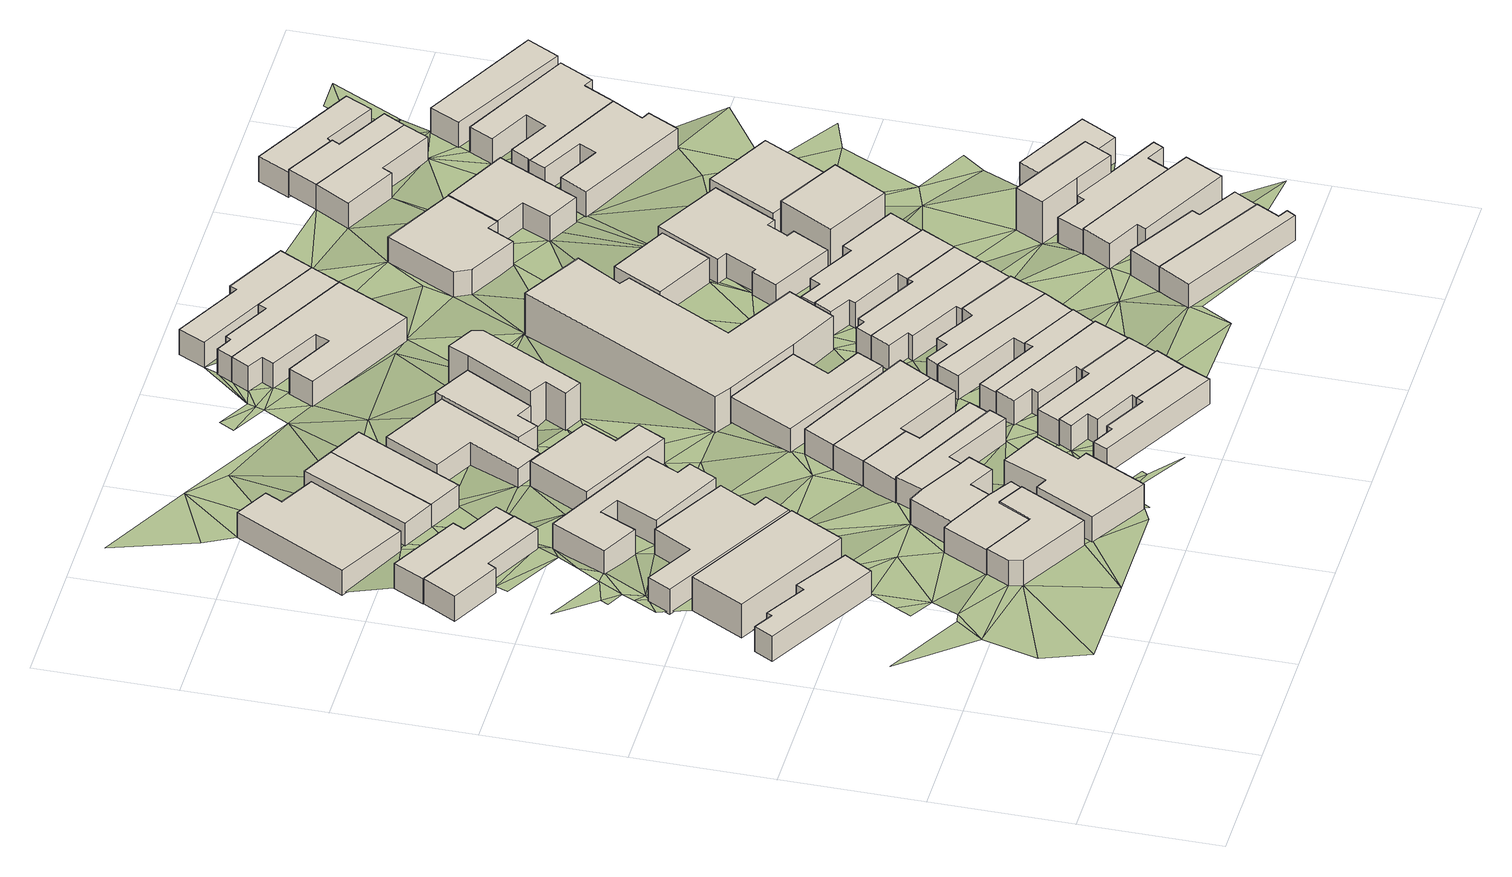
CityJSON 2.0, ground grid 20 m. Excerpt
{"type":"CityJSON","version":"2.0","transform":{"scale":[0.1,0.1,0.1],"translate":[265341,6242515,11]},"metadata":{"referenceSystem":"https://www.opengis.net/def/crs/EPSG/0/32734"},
"CityObjects":{
"building1":{"type":"Building","attributes":{"address":"Coleridge Road Salt River Cape Town","building":"house","building:levels":1,"building_height":4.1,"plus_code":"4FRW3F96+FHG","ground_height":15.54,"roof_height":19.64},"geometry":[{"type":"Solid","lod":"1","boundaries":[[[[0,1,2,3]],[[1,4,5,2]],[[4,6,7,5]],[[6,8,9,7]],[[8,10,11,9]],[[10,12,13,11]],[[12,14,15,13]],[[14,0,3,15]],[[3,2,5,7,9,11,13,15]],[[14,12,10,8,6,4,1,0]]]]}]},
"building2":{"type":"Building","attributes":{"address":"44 Coleridge Road Salt River Cape Town","building":"church","building:levels":1.5,"amenity":"place_of_worship","building_height":5.5,"plus_code":"4FRW3F96+GH5","ground_height":15.16,"roof_height":20.66},"geometry":[{"type":"Solid","lod":"1","boundaries":[[[[16,17,18,19]],[[17,20,21,18]],[[20,22,23,21]],[[22,16,19,23]],[[19,18,21,23]],[[22,20,17,16]]]]}]},
"building3":{"type":"Building","attributes":{"address":"39 Burns Road Salt River Cape Town","building":"house","building:levels":1,"building_height":4.1,"plus_code":"4FRW3F96+JHM","ground_height":14.1,"roof_height":18.2},"geometry":[{"type":"Solid","lod":"1","boundaries":[[[[24,25,26,27]],[[25,28,29,26]],[[28,30,31,29]],[[30,32,33,31]],[[32,34,35,33]],[[34,24,27,35]],[[27,26,29,31,33,35]],[[34,32,30,28,25,24]]]]}]},
"building4":{"type":"Building","attributes":{"address":"13 Dryden Street Salt River Cape Town","building":"house","building:levels":1,"building_height":4.1,"plus_code":"4FRW3F96+9MJ","ground_height":16.05,"roof_height":20.15},"geometry":[{"type":"Solid","lod":"1","boundaries":[[[[36,37,38,39]],[[37,40,41,38]],[[40,42,43,41]],[[42,44,45,43]],[[44,46,47,45]],[[46,48,49,47]],[[48,36,39,49]],[[39,38,41,43,45,47,49]],[[48,46,44,42,40,37,36]]]]}]},
"building5":{"type":"Building","attributes":{"address":"42 Coleridge Road Salt River Cape Town","building":"house","building:levels":1,"building_height":4.1,"plus_code":"4FRW3F96+GJG","ground_height":14.65,"roof_height":18.75},"geometry":[{"type":"Solid","lod":"1","boundaries":[[[[50,51,52,53]],[[51,54,55,52]],[[54,56,57,55]],[[56,58,59,57]],[[58,60,61,59]],[[60,62,63,61]],[[62,64,65,63]],[[64,50,53,65]],[[53,52,55,57,59,61,63,65]],[[64,62,60,58,56,54,51,50]]]]}]},
"building6":{"type":"Building","attributes":{"address":"55 Coleridge Road Salt River Cape Town","building":"house","building:levels":1,"building_height":4.1,"plus_code":"4FRW3F96+CM2","ground_height":15.79,"roof_height":19.89},"geometry":[{"type":"Solid","lod":"1","boundaries":[[[[66,67,68,69]],[[67,70,71,68]],[[70,72,73,71]],[[72,74,75,73]],[[74,76,77,75]],[[76,78,79,77]],[[78,80,81,79]],[[80,66,69,81]],[[69,68,71,73,75,77,79,81]],[[80,78,76,74,72,70,67,66]]]]}]},
"building7":{"type":"Building","attributes":{"address":"37 Burns Road Salt River Cape Town","building":"house","building:levels":1,"building_height":4.1,"plus_code":"4FRW3F96+MH4","ground_height":14,"roof_height":18.1},"geometry":[{"type":"Solid","lod":"1","boundaries":[[[[82,83,84,85]],[[83,86,87,84]],[[86,88,89,87]],[[88,90,91,89]],[[90,92,93,91]],[[92,82,85,93]],[[85,84,87,89,91,93]],[[92,90,88,86,83,82]]]]}]},
"building8":{"type":"Building","attributes":{"address":"53 Coleridge Road Salt River Cape Town","building":"house","building:levels":1,"building_height":4.1,"plus_code":"4FRW3F96+CMG","ground_height":15.79,"roof_height":19.89},"geometry":[{"type":"Solid","lod":"1","boundaries":[[[[78,76,77,79]],[[76,94,95,77]],[[94,96,97,95]],[[96,98,99,97]],[[98,100,101,99]],[[100,102,103,101]],[[102,104,105,103]],[[104,78,79,105]],[[79,77,95,97,99,101,103,105]],[[104,102,100,98,96,94,76,78]]]]}]},
"building9":{"type":"Building","attributes":{"address":"12 Pope Street Salt River Cape Town","building":"house","building:levels":1,"building_height":4.1,"plus_code":"4FRW3F96+PH9","ground_height":12.96,"roof_height":17.06},"geometry":[{"type":"Solid","lod":"1","boundaries":[[[[106,107,108,109]],[[107,110,111,108]],[[110,112,113,111]],[[112,114,115,113]],[[114,116,117,115]],[[116,106,109,117]],[[109,108,111,113,115,117]],[[116,114,112,110,107,106]]]]}]},
"building10":{"type":"Building","attributes":{"address":"40 Coleridge Road Salt River Cape Town","building":"house","building:levels":1,"building_height":4.1,"plus_code":"4FRW3F96+HMC","ground_height":14.65,"roof_height":18.75},"geometry":[{"type":"Solid","lod":"1","boundaries":[[[[118,119,120,121]],[[119,122,123,120]],[[122,124,125,123]],[[124,126,127,125]],[[126,128,129,127]],[[128,130,131,129]],[[130,132,133,131]],[[132,134,135,133]],[[134,136,137,135]],[[136,118,121,137]],[[121,120,123,125,127,129,131,133,135,137]],[[136,134,132,130,128,126,124,122,119,118]]]]}]},
"building11":{"type":"Building","attributes":{"address":"15 Dryden Street Salt River Cape Town","building":"house","building:levels":1,"building_height":4.1,"plus_code":"4FRW3F96+9PC","ground_height":16.05,"roof_height":20.15},"geometry":[{"type":"Solid","lod":"1","boundaries":[[[[138,139,140,141]],[[139,142,143,140]],[[142,144,145,143]],[[144,146,147,145]],[[146,148,149,147]],[[148,150,151,149]],[[150,152,153,151]],[[152,138,141,153]],[[141,140,143,145,147,149,151,153]],[[152,150,148,146,144,142,139,138]]]]}]},
"building12":{"type":"Building","attributes":{"address":"14 Pope Street Salt River Cape Town","building":"house","building:levels":1,"building_height":4.1,"plus_code":"4FRW3F96+MJW","ground_height":13.38,"roof_height":17.48},"geometry":[{"type":"Solid","lod":"1","boundaries":[[[[154,155,156,157]],[[155,158,159,156]],[[158,160,161,159]],[[160,154,157,161]],[[157,156,159,161]],[[160,158,155,154]]]]}]},
"building13":{"type":"Building","attributes":{"address":"51 Coleridge Road Salt River Cape Town","building":"house","building:levels":1,"building_height":4.1,"plus_code":"4FRW3F96+CPJ","ground_height":15.72,"roof_height":19.82},"geometry":[{"type":"Solid","lod":"1","boundaries":[[[[162,163,164,165]],[[163,166,167,164]],[[166,168,169,167]],[[168,170,171,169]],[[170,172,173,171]],[[172,162,165,173]],[[165,164,167,169,171,173]],[[172,170,168,166,163,162]]]]}]},
"building14":{"type":"Building","attributes":{"address":"38 Coleridge Road Salt River Cape Town","building":"house","building:levels":1,"building_height":4.1,"plus_code":"4FRW3F96+JM3","ground_height":14.65,"roof_height":18.75},"geometry":[{"type":"Solid","lod":"1","boundaries":[[[[174,175,176,177]],[[175,178,179,176]],[[178,180,181,179]],[[180,182,183,181]],[[182,184,185,183]],[[184,174,177,185]],[[177,176,179,181,183,185]],[[184,182,180,178,175,174]]]]}]},
"building15":{"type":"Building","attributes":{"address":"16 Pope Street Salt River Cape Town","building":"house","building:levels":1,"building_height":4.1,"plus_code":"4FRW3F96+MJX","ground_height":13.38,"roof_height":17.48},"geometry":[{"type":"Solid","lod":"1","boundaries":[[[[154,160,161,157]],[[160,186,187,161]],[[186,188,189,187]],[[188,154,157,189]],[[157,161,187,189]],[[188,186,160,154]]]]}]},
"building16":{"type":"Building","attributes":{"address":"49 Coleridge Road Salt River Cape Town","building":"house","building:levels":1,"building_height":4.1,"plus_code":"4FRW3F96+CPW","ground_height":15.22,"roof_height":19.32},"geometry":[{"type":"Solid","lod":"1","boundaries":[[[[190,191,192,193]],[[191,194,195,192]],[[194,196,197,195]],[[196,198,199,197]],[[198,200,201,199]],[[200,190,193,201]],[[193,192,195,197,199,201]],[[200,198,196,194,191,190]]]]}]},
"building17":{"type":"Building","attributes":{"address":"Cecil Road Salt River Cape Town","building":"house","building:levels":1,"building_height":4.1,"plus_code":"4FRW3F96+9Q4","ground_height":16.06,"roof_height":20.16},"geometry":[{"type":"Solid","lod":"1","boundaries":[[[[202,203,204,205]],[[203,206,207,204]],[[206,208,209,207]],[[208,210,211,209]],[[210,212,213,211]],[[212,214,215,213]],[[214,216,217,215]],[[216,202,205,217]],[[205,204,207,209,211,213,215,217]],[[216,214,212,210,208,206,203,202]]]]}]},
"building18":{"type":"Building","attributes":{"address":"47 Coleridge Road Salt River Cape Town","building":"house","building:levels":1,"building_height":4.1,"plus_code":"4FRW3F96+FP8","ground_height":15.22,"roof_height":19.32},"geometry":[{"type":"Solid","lod":"1","boundaries":[[[[198,196,197,199]],[[196,218,219,197]],[[218,220,221,219]],[[220,222,223,221]],[[222,224,225,223]],[[224,198,199,225]],[[199,197,219,221,223,225]],[[224,222,220,218,196,198]]]]}]},
"building19":{"type":"Building","attributes":{"address":"18 Pope Street Salt River Cape Town","building":"house","building:levels":1,"building_height":4.1,"plus_code":"4FRW3F96+MM8","ground_height":13.38,"roof_height":17.48},"geometry":[{"type":"Solid","lod":"1","boundaries":[[[[226,227,228,229]],[[227,230,231,228]],[[230,232,233,231]],[[232,234,235,233]],[[234,236,237,235]],[[236,238,239,237]],[[238,226,229,239]],[[229,228,231,233,235,237,239]],[[238,236,234,232,230,227,226]]]]}]},
"building20":{"type":"Building","attributes":{"address":"Cecil Road Salt River Cape Town","building":"house","building:levels":1,"building_height":4.1,"plus_code":"4FRW3F96+9Q9","ground_height":16.06,"roof_height":20.16},"geometry":[{"type":"Solid","lod":"1","boundaries":[[[[240,241,242,243]],[[241,244,245,242]],[[244,246,247,245]],[[246,248,249,247]],[[248,250,251,249]],[[250,203,204,251]],[[203,202,205,204]],[[202,240,243,205]],[[243,242,245,247,249,251,204,205]],[[202,203,250,248,246,244,241,240]]]]}]},
"building21":{"type":"Building","attributes":{"address":"45 Coleridge Road Salt River Cape Town","building":"house","building:levels":1,"building_height":4.1,"plus_code":"4FRW3F96+FQJ","ground_height":15.21,"roof_height":19.31},"geometry":[{"type":"Solid","lod":"1","boundaries":[[[[224,222,223,225]],[[222,252,253,223]],[[252,254,255,253]],[[254,224,225,255]],[[225,223,253,255]],[[254,252,222,224]]]]}]},
"building22":{"type":"Building","attributes":{"address":"Cecil Road Salt River Cape Town","building":"house","building:levels":1,"building_height":4.1,"plus_code":"4FRW3F96+9RJ","ground_height":15.8,"roof_height":19.9},"geometry":[{"type":"Solid","lod":"1","boundaries":[[[[256,257,258,259]],[[257,260,261,258]],[[260,262,263,261]],[[262,264,265,263]],[[264,266,267,265]],[[266,256,259,267]],[[259,258,261,263,265,267]],[[266,264,262,260,257,256]]]]}]},
"building23":{"type":"Building","attributes":{"address":"20 Pope Street Salt River Cape Town","building":"house","building:levels":1,"building_height":4.1,"plus_code":"4FRW3F96+MP3","ground_height":14,"roof_height":18.1},"geometry":[{"type":"Solid","lod":"1","boundaries":[[[[268,269,270,271]],[[269,272,273,270]],[[272,274,275,273]],[[274,276,277,275]],[[276,278,279,277]],[[278,280,281,279]],[[280,268,271,281]],[[271,270,273,275,277,279,281]],[[280,278,276,274,272,269,268]]]]}]},
"building24":{"type":"Building","attributes":{"address":"43 Coleridge Road Salt River Cape Town","building":"house","building:levels":1,"building_height":4.1,"plus_code":"4FRW3F96+GQC","ground_height":14.68,"roof_height":18.78},"geometry":[{"type":"Solid","lod":"1","boundaries":[[[[282,283,284,285]],[[283,286,287,284]],[[286,288,289,287]],[[288,290,291,289]],[[290,292,293,291]],[[292,282,285,293]],[[285,284,287,289,291,293]],[[292,290,288,286,283,282]]]]}]},
"building25":{"type":"Building","attributes":{"address":"Cecil Road Salt River Cape Town","building":"house","building:levels":1,"building_height":4.1,"plus_code":"4FRW3F96+9RV","ground_height":15.72,"roof_height":19.82},"geometry":[{"type":"Solid","lod":"1","boundaries":[[[[294,295,296,297]],[[295,298,299,296]],[[298,300,301,299]],[[300,302,303,301]],[[302,304,305,303]],[[304,306,307,305]],[[306,308,309,307]],[[308,294,297,309]],[[297,296,299,301,303,305,307,309]],[[308,306,304,302,300,298,295,294]]]]}]},
"building26":{"type":"Building","attributes":{"address":"36 Coleridge Road Salt River Cape Town","building":"house","building:levels":2,"building_height":6.9,"plus_code":"4FRW3F96+MP5","ground_height":13.65,"roof_height":20.55},"geometry":[{"type":"Solid","lod":"1","boundaries":[[[[310,311,312,313]],[[311,314,315,312]],[[314,316,317,315]],[[316,318,319,317]],[[318,320,321,319]],[[320,322,323,321]],[[322,324,325,323]],[[324,310,313,325]],[[313,312,315,317,319,321,323,325]],[[324,322,320,318,316,314,311,310]]]]}]},
"building27":{"type":"Building","attributes":{"address":"Cecil Road Salt River Cape Town","building":"house","building:levels":1,"building_height":4.1,"plus_code":"4FRW3F96+CR8","ground_height":15.4,"roof_height":19.5},"geometry":[{"type":"Solid","lod":"1","boundaries":[[[[326,327,328,329]],[[327,330,331,328]],[[330,332,333,331]],[[332,334,335,333]],[[334,336,337,335]],[[336,326,329,337]],[[329,328,331,333,335,337]],[[336,334,332,330,327,326]]]]}]},
"building28":{"type":"Building","attributes":{"address":"56 Cecil Road Salt River Cape Town","building":"house","building:levels":1,"building_height":4.1,"plus_code":"4FRW3F96+CRM","ground_height":15.17,"roof_height":19.27},"geometry":[{"type":"Solid","lod":"1","boundaries":[[[[338,339,340,341]],[[339,342,343,340]],[[342,344,345,343]],[[344,346,347,345]],[[346,348,349,347]],[[348,338,341,349]],[[341,340,343,345,347,349]],[[348,346,344,342,339,338]]]]}]},
"building29":{"type":"Building","attributes":{"address":"41 Coleridge Road Salt River Cape Town","building":"commercial","building:levels":2,"building_height":6.9,"plus_code":"4FRW3F96+HQP","ground_height":13.44,"roof_height":20.34},"geometry":[{"type":"Solid","lod":"1","boundaries":[[[[350,351,352,353]],[[351,354,355,352]],[[354,356,357,355]],[[356,358,359,357]],[[358,360,361,359]],[[360,362,363,361]],[[362,364,365,363]],[[364,366,367,365]],[[366,368,369,367]],[[368,350,353,369]],[[353,352,355,357,359,361,363,365,367,369]],[[368,366,364,362,360,358,356,354,351,350]]]]}]},
"building30":{"type":"Building","attributes":{"address":"54 Cecil Road Salt River Cape Town","building":"house","building:levels":1,"building_height":4.1,"plus_code":"4FRW3F96+CRX","ground_height":15.17,"roof_height":19.27},"geometry":[{"type":"Solid","lod":"1","boundaries":[[[[339,370,371,340]],[[370,372,373,371]],[[372,374,375,373]],[[374,376,377,375]],[[376,378,379,377]],[[378,380,381,379]],[[380,342,343,381]],[[342,339,340,343]],[[340,371,373,375,377,379,381,343]],[[342,380,378,376,374,372,370,339]]]]}]},
"building31":{"type":"Building","attributes":{"address":"Cecil Road Salt River Cape Town","building":"house","building:levels":1,"building_height":4.1,"plus_code":"4FRW3F96+FV6","ground_height":15.05,"roof_height":19.15},"geometry":[{"type":"Solid","lod":"1","boundaries":[[[[382,383,384,385]],[[383,386,387,384]],[[386,388,389,387]],[[388,390,391,389]],[[390,392,393,391]],[[392,394,395,393]],[[394,396,397,395]],[[396,382,385,397]],[[385,384,387,389,391,393,395,397]],[[396,394,392,390,388,386,383,382]]]]}]},
"building32":{"type":"Building","attributes":{"address":"30 Coleridge Road Salt River Cape Town","building":"house","building:levels":1,"building_height":4.1,"plus_code":"4FRW3F96+PQW","ground_height":12.61,"roof_height":16.71},"geometry":[{"type":"Solid","lod":"1","boundaries":[[[[398,399,400,401]],[[399,402,403,400]],[[402,404,405,403]],[[404,406,407,405]],[[406,408,409,407]],[[408,410,411,409]],[[410,412,413,411]],[[412,414,415,413]],[[414,416,417,415]],[[416,398,401,417]],[[401,400,403,405,407,409,411,413,415,417]],[[416,414,412,410,408,406,404,402,399,398]]]]}]},
"building33":{"type":"Building","attributes":{"address":"Cecil Road Salt River Cape Town","building":"house","building:levels":1,"building_height":4.1,"plus_code":"4FRW3F96+FVF","ground_height":14.88,"roof_height":18.98},"geometry":[{"type":"Solid","lod":"1","boundaries":[[[[418,419,420,421]],[[419,422,423,420]],[[422,424,425,423]],[[424,426,427,425]],[[426,428,429,427]],[[428,430,431,429]],[[430,432,433,431]],[[432,418,421,433]],[[421,420,423,425,427,429,431,433]],[[432,430,428,426,424,422,419,418]]]]}]},
"building34":{"type":"Building","attributes":{"address":"28 Salt River Cape Town","building":"house","building:levels":1,"building_height":4.1,"plus_code":"4FRW3F96+QQ8","ground_height":12.61,"roof_height":16.71},"geometry":[{"type":"Solid","lod":"1","boundaries":[[[[434,435,436,437]],[[435,438,439,436]],[[438,440,441,439]],[[440,442,443,441]],[[442,444,445,443]],[[444,399,400,445]],[[399,398,401,400]],[[398,434,437,401]],[[437,436,439,441,443,445,400,401]],[[398,399,444,442,440,438,435,434]]]]}]},
"building35":{"type":"Building","attributes":{"address":"48 Cecil Road Salt River Cape Town","building":"house","building:levels":1,"building_height":4.1,"plus_code":"4FRW3F96+FVW","ground_height":14.88,"roof_height":18.98},"geometry":[{"type":"Solid","lod":"1","boundaries":[[[[419,446,447,420]],[[446,448,449,447]],[[448,450,451,449]],[[450,452,453,451]],[[452,454,455,453]],[[454,456,457,455]],[[456,422,423,457]],[[422,419,420,423]],[[420,447,449,451,453,455,457,423]],[[422,456,454,452,450,448,446,419]]]]}]},
"building36":{"type":"Building","attributes":{"address":"26 Coleridge Road Salt River Cape Town","building":"house","building:levels":1,"building_height":4.1,"plus_code":"4FRW3F96+QQQ","ground_height":12.56,"roof_height":16.66},"geometry":[{"type":"Solid","lod":"1","boundaries":[[[[434,458,459,437]],[[458,460,461,459]],[[460,462,463,461]],[[462,464,465,463]],[[464,466,467,465]],[[466,435,436,467]],[[435,434,437,436]],[[437,459,461,463,465,467,436]],[[435,466,464,462,460,458,434]]]]}]},
"building37":{"type":"Building","attributes":{"address":"67 Cecil Road Salt River Cape Town","building":"house","building:levels":1,"building_height":4.1,"plus_code":"4FRW3F96+8WW","ground_height":15.56,"roof_height":19.66},"geometry":[{"type":"Solid","lod":"1","boundaries":[[[[468,469,470,471]],[[469,472,473,470]],[[472,474,475,473]],[[474,476,477,475]],[[476,478,479,477]],[[478,468,471,479]],[[471,470,473,475,477,479]],[[478,476,474,472,469,468]]]]}]},
"building38":{"type":"Building","attributes":{"address":"46 Cecil Road Salt River Cape Town","building":"house","building:levels":1,"building_height":4.1,"plus_code":"4FRW3F96+GV9","ground_height":14.73,"roof_height":18.83},"geometry":[{"type":"Solid","lod":"1","boundaries":[[[[480,481,482,483]],[[481,484,485,482]],[[484,486,487,485]],[[486,488,489,487]],[[488,490,491,489]],[[490,492,493,491]],[[492,494,495,493]],[[494,480,483,495]],[[483,482,485,487,489,491,493,495]],[[494,492,490,488,486,484,481,480]]]]}]},
"building39":{"type":"Building","attributes":{"address":"Pope Street Salt River Cape Town","building":"house","building:levels":1,"building_height":4.1,"plus_code":"4FRW3F96+JV2","ground_height":14.48,"roof_height":18.58},"geometry":[{"type":"Solid","lod":"1","boundaries":[[[[496,497,498,499]],[[497,500,501,498]],[[500,502,503,501]],[[502,496,499,503]],[[499,498,501,503]],[[502,500,497,496]]]]}]},
"building40":{"type":"Building","attributes":{"address":"65 Cecil Road Salt River Cape Town","building":"house","building:levels":1,"building_height":4.1,"plus_code":"4FRW3F96+9W9","ground_height":15.5,"roof_height":19.6},"geometry":[{"type":"Solid","lod":"1","boundaries":[[[[504,505,506,507]],[[505,508,509,506]],[[508,510,511,509]],[[510,512,513,511]],[[512,514,515,513]],[[514,504,507,515]],[[507,506,509,511,513,515]],[[514,512,510,508,505,504]]]]}]},
"building41":{"type":"Building","attributes":{"address":"28 Pope Street Salt River Cape Town","building":"house","building:levels":1,"building_height":4.1,"plus_code":"4FRW3F96+HV9","ground_height":14.12,"roof_height":18.22},"geometry":[{"type":"Solid","lod":"1","boundaries":[[[[516,517,518,519]],[[517,520,521,518]],[[520,522,523,521]],[[522,524,525,523]],[[524,526,527,525]],[[526,528,529,527]],[[528,530,531,529]],[[530,532,533,531]],[[532,534,535,533]],[[534,536,537,535]],[[536,538,539,537]],[[538,516,519,539]],[[519,518,521,523,525,527,529,531,533,535,537,539]],[[538,536,534,532,530,528,526,524,522,520,517,516]]]]}]},
"building42":{"type":"Building","attributes":{"address":"63 Cecil Road Salt River Cape Town","building":"house","building:levels":1,"building_height":4.1,"plus_code":"4FRW3F96+9XM","ground_height":15.42,"roof_height":19.52},"geometry":[{"type":"Solid","lod":"1","boundaries":[[[[540,541,542,543]],[[541,544,545,542]],[[544,546,547,545]],[[546,548,549,547]],[[548,550,551,549]],[[550,552,553,551]],[[552,540,543,553]],[[543,542,545,547,549,551,553]],[[552,550,548,546,544,541,540]]]]}]},
"building43":{"type":"Building","attributes":{"address":"5 Pope Street Salt River Cape Town","building":"house","building:levels":1,"building_height":4.1,"plus_code":"4FRW3F96+PV3","ground_height":12.96,"roof_height":17.06},"geometry":[{"type":"Solid","lod":"1","boundaries":[[[[554,555,556,557]],[[555,558,559,556]],[[558,560,561,559]],[[560,562,563,561]],[[562,564,565,563]],[[564,566,567,565]],[[566,554,557,567]],[[557,556,559,561,563,565,567]],[[566,564,562,560,558,555,554]]]]}]},
"building44":{"type":"Building","attributes":{"address":"44 Cecil Road Salt River Cape Town","building":"house","building:levels":2,"building_height":6.9,"plus_code":"4FRW3F96+GWM","ground_height":14.12,"roof_height":21.02},"geometry":[{"type":"Solid","lod":"1","boundaries":[[[[568,569,570,571]],[[569,572,573,570]],[[572,574,575,573]],[[574,568,571,575]],[[571,570,573,575]],[[574,572,569,568]]]]}]},
"building45":{"type":"Building","attributes":{"address":"59 Cecil Road Salt River Cape Town","building":"house","building:levels":2,"building_height":6.9,"plus_code":"4FRW3F96+CXF","ground_height":15,"roof_height":21.9},"geometry":[{"type":"Solid","lod":"1","boundaries":[[[[576,577,578,579]],[[577,580,581,578]],[[580,582,583,581]],[[582,584,585,583]],[[584,586,587,585]],[[586,576,579,587]],[[579,578,581,583,585,587]],[[586,584,582,580,577,576]]]]}]},
"building46":{"type":"Building","attributes":{"address":"61 Cecil Road Salt River Cape Town","building":"house","building:levels":1,"building_height":4.1,"plus_code":"4FRW3F96+CX4","ground_height":15,"roof_height":19.1},"geometry":[{"type":"Solid","lod":"1","boundaries":[[[[588,589,590,591]],[[589,592,593,590]],[[592,594,595,593]],[[594,596,597,595]],[[596,584,598,597]],[[584,582,599,598]],[[582,600,601,599]],[[600,602,603,601]],[[602,588,591,603]],[[591,590,593,595,597,598,599,601,603]],[[602,600,582,584,596,594,592,589,588]]]]}]},
"building47":{"type":"Building","attributes":{"address":"5A Pope Street Salt River Cape Town","building":"house","building:levels":1,"building_height":4.1,"plus_code":"4FRW3F96+MWF","ground_height":13.07,"roof_height":17.17},"geometry":[{"type":"Solid","lod":"1","boundaries":[[[[604,605,606,607]],[[605,608,609,606]],[[608,610,611,609]],[[610,612,613,611]],[[612,614,615,613]],[[614,604,607,615]],[[607,606,609,611,613,615]],[[614,612,610,608,605,604]]]]}]},
"building48":{"type":"Building","attributes":{"address":"30 Pope Street Salt River Cape Town","building":"house","building:levels":1,"building_height":4.1,"plus_code":"4FRW3F96+HX6","ground_height":14.12,"roof_height":18.22},"geometry":[{"type":"Solid","lod":"1","boundaries":[[[[616,617,618,619]],[[617,620,621,618]],[[620,622,623,621]],[[622,616,619,623]],[[619,618,621,623]],[[622,620,617,616]]]]}]},
"building49":{"type":"Building","attributes":{"address":"57 Cecil Road Salt River Cape Town","building":"house","building:levels":1,"building_height":4.1,"plus_code":"4FRW3F97+C2J","ground_height":15,"roof_height":19.1},"geometry":[{"type":"Solid","lod":"1","boundaries":[[[[624,576,625,626]],[[576,586,627,625]],[[586,628,629,627]],[[628,630,631,629]],[[630,624,626,631]],[[626,625,627,629,631]],[[630,628,586,576,624]]]]}]},
"building50":{"type":"Building","attributes":{"address":"31 Coleridge Road Salt River Cape Town","building":"house","building:levels":1,"building_height":4.1,"plus_code":"4FRW3F96+QW3","ground_height":12.52,"roof_height":16.62},"geometry":[{"type":"Solid","lod":"1","boundaries":[[[[632,633,634,635]],[[633,636,637,634]],[[636,638,639,637]],[[638,640,641,639]],[[640,642,643,641]],[[642,632,635,643]],[[635,634,637,639,641,643]],[[642,640,638,636,633,632]]]]}]},
"building51":{"type":"Building","attributes":{"address":"40 Cecil Road Salt River Cape Town","building":"house","building:levels":1,"building_height":4.1,"plus_code":"4FRW3F96+JXV","ground_height":13.13,"roof_height":17.23},"geometry":[{"type":"Solid","lod":"1","boundaries":[[[[644,645,646,647]],[[645,648,649,646]],[[648,650,651,649]],[[650,652,653,651]],[[652,654,655,653]],[[654,656,657,655]],[[656,658,659,657]],[[658,660,661,659]],[[660,662,663,661]],[[662,664,665,663]],[[664,644,647,665]],[[647,646,649,651,653,655,657,659,661,663,665]],[[664,662,660,658,656,654,652,650,648,645,644]]]]}]},
"building52":{"type":"Building","attributes":{"address":"29 Coleridge Road Salt River Cape Town","building":"house","building:levels":1,"building_height":4.1,"plus_code":"4FRW3F96+QW9","ground_height":12.52,"roof_height":16.62},"geometry":[{"type":"Solid","lod":"1","boundaries":[[[[632,642,643,635]],[[642,666,667,643]],[[666,668,669,667]],[[668,670,671,669]],[[670,672,673,671]],[[672,632,635,673]],[[635,643,667,669,671,673]],[[672,670,668,666,642,632]]]]}]},
"building53":{"type":"Building","attributes":{"address":"27 Coleridge Road Salt River Cape Town","building":"house","building:levels":1,"building_height":4.1,"plus_code":"4FRW3F96+QWQ","ground_height":11.99,"roof_height":16.09},"geometry":[{"type":"Solid","lod":"1","boundaries":[[[[674,675,676,677]],[[675,678,679,676]],[[678,680,681,679]],[[680,682,683,681]],[[682,684,685,683]],[[684,674,677,685]],[[677,676,679,681,683,685]],[[684,682,680,678,675,674]]]]}]},
"building54":{"type":"Building","attributes":{"address":"38 Cecil Road Salt River Cape Town","building":"house","building:levels":1,"building_height":4.1,"plus_code":"4FRW3F97+M2J","ground_height":13.1,"roof_height":17.2},"geometry":[{"type":"Solid","lod":"1","boundaries":[[[[644,686,687,647]],[[686,688,689,687]],[[688,690,691,689]],[[690,692,693,691]],[[692,694,695,693]],[[694,696,697,695]],[[696,698,699,697]],[[698,700,701,699]],[[700,645,646,701]],[[645,644,647,646]],[[647,687,689,691,693,695,697,699,701,646]],[[645,700,698,696,694,692,690,688,686,644]]]]}]},
"building55":{"type":"Building","attributes":{"address":"36 Cecil Road Salt River Cape Town","building":"house","building:levels":1,"building_height":4.1,"plus_code":"4FRW3F97+P22","ground_height":12.86,"roof_height":16.96},"geometry":[{"type":"Solid","lod":"1","boundaries":[[[[702,703,704,705]],[[703,706,707,704]],[[706,708,709,707]],[[708,702,705,709]],[[705,704,707,709]],[[708,706,703,702]]]]}]},
"terrain1":{"type":"TINRelief","geometry":[{"type":"CompositeSurface","lod":"1","boundaries":[[[710,711,712]],[[713,714,46]],[[713,46,710]],[[711,710,715]],[[715,710,44]],[[714,716,46]],[[717,718,719]],[[720,721,722]],[[46,44,710]],[[720,722,723]],[[715,42,722]],[[724,719,725]],[[726,727,728]],[[42,715,44]],[[729,726,728]],[[730,731,732]],[[729,728,733]],[[730,734,735]],[[733,732,729]],[[736,723,722]],[[725,719,737]],[[46,716,738]],[[734,730,732]],[[739,727,20]],[[42,80,722]],[[728,740,733]],[[736,737,723]],[[741,732,733]],[[736,722,80]],[[732,741,734]],[[737,736,725]],[[742,738,716]],[[743,744,745]],[[733,740,51]],[[741,733,746]],[[734,741,747]],[[742,716,748]],[[20,17,739]],[[749,750,743]],[[51,746,733]],[[739,751,727]],[[104,725,736]],[[752,753,754]],[[747,741,755]],[[749,743,745]],[[736,80,104]],[[747,755,745]],[[17,725,104]],[[104,80,78]],[[742,150,738]],[[756,746,51]],[[757,753,752]],[[755,749,745]],[[739,17,751]],[[742,748,758]],[[738,150,36]],[[751,17,104]],[[759,749,755]],[[760,746,756]],[[760,761,746]],[[50,756,51]],[[762,753,757]],[[757,763,86]],[[751,104,764]],[[759,755,765]],[[766,767,94]],[[150,768,36]],[[762,757,769]],[[104,102,764]],[[770,758,771]],[[150,148,768]],[[768,767,36]],[[86,769,757]],[[765,755,184]],[[772,773,50]],[[765,86,759]],[[767,774,94]],[[50,775,756]],[[762,776,753]],[[768,148,146]],[[146,767,768]],[[751,764,198]],[[758,770,139]],[[773,751,777]],[[50,773,775]],[[778,184,755]],[[767,146,774]],[[86,779,769]],[[770,780,139]],[[781,780,770]],[[198,777,751]],[[86,765,182]],[[98,774,146]],[[773,777,775]],[[765,184,182]],[[780,214,139]],[[782,783,784]],[[781,785,780]],[[786,100,98]],[[779,86,787]],[[781,770,788]],[[784,112,782]],[[776,762,155]],[[86,182,787]],[[789,142,139]],[[790,776,110]],[[139,214,212]],[[110,782,112]],[[779,787,791]],[[792,793,778]],[[98,146,794]],[[244,139,212]],[[778,174,184]],[[777,198,224]],[[776,155,110]],[[795,793,775]],[[794,786,98]],[[139,244,789]],[[775,777,796]],[[146,789,794]],[[208,212,210]],[[212,208,244]],[[793,174,778]],[[182,797,787]],[[779,791,188]],[[791,787,798]],[[775,796,795]],[[777,224,254]],[[110,155,799]],[[800,791,798]],[[244,241,789]],[[174,793,795]],[[244,208,248]],[[799,782,110]],[[800,188,791]],[[777,254,796]],[[244,248,246]],[[801,789,241]],[[797,182,180]],[[794,789,801]],[[208,802,248]],[[799,155,154]],[[803,804,805]],[[806,803,805]],[[248,802,807]],[[797,808,274]],[[174,795,809]],[[188,800,227]],[[810,248,807]],[[175,811,178]],[[812,794,801]],[[180,808,797]],[[795,796,809]],[[794,812,162]],[[180,178,811]],[[805,804,813]],[[175,174,809]],[[812,801,814]],[[815,806,805]],[[162,812,298]],[[162,298,813]],[[782,799,816]],[[254,817,796]],[[811,818,180]],[[283,809,796]],[[180,818,808]],[[812,814,819]],[[816,799,154]],[[811,175,820]],[[262,814,801]],[[815,805,813]],[[154,188,816]],[[820,175,809]],[[278,808,280]],[[298,821,813]],[[813,821,815]],[[280,808,818]],[[188,227,822]],[[811,820,818]],[[260,814,262]],[[815,821,823]],[[818,824,280]],[[825,814,260]],[[227,272,269]],[[815,823,826]],[[817,254,252]],[[227,269,822]],[[188,822,816]],[[826,823,827]],[[202,828,240]],[[821,330,823]],[[827,829,826]],[[826,829,252]],[[330,821,332]],[[816,822,830]],[[831,832,833]],[[822,269,322]],[[831,834,832]],[[835,823,330]],[[817,252,386]],[[836,820,809]],[[837,282,838]],[[252,829,386]],[[816,830,834]],[[269,268,322]],[[817,386,837]],[[832,839,833]],[[828,840,240]],[[841,829,842]],[[390,386,829]],[[390,829,841]],[[830,843,834]],[[832,834,844]],[[383,837,386]],[[820,845,318]],[[839,832,846]],[[837,847,282]],[[830,822,848]],[[834,843,844]],[[390,388,386]],[[849,257,240]],[[848,822,322]],[[837,383,850]],[[844,846,832]],[[839,846,851]],[[847,837,850]],[[836,845,820]],[[390,841,852]],[[844,853,846]],[[851,854,839]],[[840,849,240]],[[841,855,856]],[[257,857,858]],[[320,848,322]],[[843,859,844]],[[466,839,854]],[[850,860,847]],[[860,850,861]],[[841,856,852]],[[860,862,847]],[[843,863,859]],[[320,318,836]],[[830,848,864]],[[865,858,857]],[[845,836,318]],[[257,849,857]],[[862,866,847]],[[862,860,867]],[[868,869,870]],[[854,871,872]],[[866,868,847]],[[848,320,864]],[[873,849,840]],[[869,874,870]],[[867,875,862]],[[865,857,339]],[[864,320,836]],[[867,860,424]],[[874,876,870]],[[866,492,868]],[[877,466,872]],[[869,868,878]],[[849,468,857]],[[878,868,492]],[[424,422,867]],[[867,422,456]],[[339,879,370]],[[490,488,492]],[[880,877,872]],[[878,492,488]],[[339,857,881]],[[876,874,882]],[[869,878,883]],[[849,873,884]],[[885,857,468]],[[886,874,869]],[[836,558,864]],[[879,339,881]],[[876,887,888]],[[889,370,879]],[[874,887,882]],[[876,882,887]],[[883,886,869]],[[885,881,857]],[[364,890,836]],[[887,364,888]],[[488,891,878]],[[560,836,890]],[[560,558,836]],[[864,892,398]],[[892,864,558]],[[893,883,894]],[[488,895,891]],[[896,886,883]],[[897,879,881]],[[889,879,580]],[[898,881,885]],[[896,883,893]],[[889,580,419]],[[895,899,891]],[[879,897,580]],[[881,898,900]],[[890,364,901]],[[898,885,512]],[[902,891,899]],[[496,886,896]],[[560,890,901]],[[903,364,887]],[[904,891,902]],[[555,434,398]],[[555,398,892]],[[902,899,905]],[[887,496,906]],[[892,558,555]],[[419,577,446]],[[496,896,906]],[[897,602,580]],[[419,580,577]],[[458,907,460]],[[908,904,902]],[[901,364,903]],[[909,910,904]],[[458,434,911]],[[887,906,903]],[[911,434,555]],[[912,512,510]],[[913,902,905]],[[512,914,898]],[[904,915,909]],[[602,582,580]],[[908,915,904]],[[907,458,911]],[[602,600,582]],[[915,908,916]],[[917,905,446]],[[446,577,917]],[[918,919,901]],[[914,512,912]],[[918,901,903]],[[920,921,912]],[[903,906,922]],[[913,905,917]],[[555,633,911]],[[516,915,916]],[[916,908,568]],[[922,906,923]],[[907,911,632]],[[918,903,924]],[[912,921,914]],[[577,576,624]],[[923,906,925]],[[568,913,917]],[[906,516,620]],[[903,922,923]],[[624,917,577]],[[925,906,620]],[[555,604,633]],[[916,620,516]],[[916,568,616]],[[632,911,633]],[[568,917,926]],[[926,616,568]],[[925,927,923]],[[928,917,624]],[[929,930,931]],[[928,926,917]],[[604,636,633]],[[604,932,636]],[[925,620,933]],[[932,604,614]],[[927,614,923]],[[926,934,616]],[[617,933,620]],[[935,926,928]],[[614,927,936]],[[936,927,937]],[[933,938,925]],[[936,939,614]],[[940,636,932]],[[934,617,616]],[[940,932,614]],[[936,937,941]],[[700,939,942]],[[700,614,939]],[[638,636,940]],[[938,933,617]],[[614,700,694]],[[614,694,940]],[[694,700,943]],[[944,617,934]],[[940,694,692]],[[670,668,945]],[[938,617,946]],[[943,696,694]],[[947,940,692]],[[948,945,668]],[[947,949,940]],[[949,642,940]],[[938,946,950]],[[951,950,644]],[[948,668,666]],[[949,666,642]],[[945,948,952]],[[947,692,690]],[[948,666,952]],[[949,953,666]],[[666,953,952]],[[954,952,953]],[[954,953,955]],[[954,955,956]]]}]}
},
"vertices":[
[166,364,45],[191,405,45],[191,405,86],[166,364,86],[114,452,45],[114,452,86],[107,440,45],[107,440,86],[47,475,45],[47,475,86],[43,467,45],[43,467,86],[15,483,45],[15,483,86],[0,456,45],[0,456,86],
[211,415,42],[253,492,42],[253,492,97],[211,415,97],[85,584,42],[85,584,97],[43,507,42],[43,507,97],
[2,881,31],[74,844,31],[74,844,72],[2,881,72],[81,856,31],[81,856,72],[168,811,31],[168,811,72],[187,847,31],[187,847,72],[30,930,31],[30,930,72],
[381,215,50],[343,236,50],[343,236,91],[381,215,91],[317,188,50],[317,188,91],[241,228,50],[241,228,91],[224,195,50],[224,195,91],[228,176,50],[228,176,91],[330,119,50],[330,119,91],
[307,600,37],[196,661,37],[196,661,78],[307,600,78],[165,606,37],[165,606,78],[94,645,37],[94,645,78],[76,612,37],[76,612,78],[277,501,37],[277,501,78],[297,537,37],[297,537,78],[277,547,37],[277,547,78],
[241,228,48],[317,188,48],[317,188,89],[241,228,89],[343,236,48],[343,236,89],[381,215,48],[381,215,89],[391,232,48],[391,232,89],[357,253,48],[357,253,89],[290,287,48],[290,287,89],[275,293,48],[275,293,89],
[30,930,30],[187,847,30],[187,847,71],[30,930,71],[202,875,30],[202,875,71],[146,904,30],[146,904,71],[155,921,30],[155,921,71],[53,975,30],[53,975,71],
[372,281,48],[372,281,89],[410,262,48],[410,262,89],[428,297,48],[428,297,89],[414,304,48],[414,304,89],[348,340,48],[348,340,89],[323,350,48],[323,350,89],
[210,1124,20],[159,1151,20],[159,1151,61],[210,1124,61],[172,1176,20],[172,1176,61],[123,1202,20],[123,1202,61],[35,1040,20],[35,1040,61],[135,986,20],[135,986,61],
[322,610,36],[343,650,36],[343,650,77],[322,610,77],[322,661,36],[322,661,77],[345,707,36],[345,707,77],[177,793,36],[177,793,77],[136,714,36],[136,714,77],[190,686,36],[190,686,77],[216,738,36],[216,738,77],[245,723,36],[245,723,77],[215,664,36],[215,664,77],
[424,62,50],[470,151,50],[470,151,91],[424,62,91],[456,158,50],[456,158,91],[489,222,50],[489,222,91],[431,251,50],[431,251,91],[402,188,50],[402,188,91],[385,196,50],[385,196,91],[340,111,50],[340,111,91],
[272,1113,24],[224,1137,24],[224,1137,65],[272,1113,65],[147,983,24],[147,983,65],[194,960,24],[194,960,65],
[533,295,47],[366,380,47],[366,380,88],[533,295,88],[348,340,47],[348,340,88],[414,304,47],[414,304,88],[424,323,47],[424,323,88],[521,271,47],[521,271,88],
[386,695,37],[407,734,37],[407,734,78],[386,695,78],[367,755,37],[367,755,78],[392,803,37],[392,803,78],[298,853,37],[298,853,78],[252,766,37],[252,766,78],
[243,935,24],[243,935,65],[322,1088,24],[322,1088,65],
[533,295,42],[549,326,42],[549,326,83],[533,295,83],[460,371,42],[460,371,83],[470,392,42],[470,392,83],[395,431,42],[395,431,83],[366,380,42],[366,380,83],
[679,71,51],[598,115,51],[598,115,92],[679,71,92],[593,105,51],[593,105,92],[531,138,51],[531,138,92],[527,130,51],[527,130,92],[494,147,51],[494,147,92],[484,127,51],[484,127,92],[660,32,51],[660,32,92],
[474,400,42],[474,400,83],[568,350,42],[568,350,83],[588,388,42],[588,388,83],[419,477,42],[419,477,83],
[416,1000,24],[320,1051,24],[320,1051,65],[416,1000,65],[278,972,24],[278,972,65],[335,942,24],[335,942,65],[295,868,24],[295,868,65],[334,848,24],[334,848,65],[352,881,24],[352,881,65],
[703,113,51],[531,202,51],[531,202,92],[703,113,92],[520,183,51],[520,183,92],[550,168,51],[550,168,92],[542,153,51],[542,153,92],[603,122,51],[603,122,92],
[615,435,42],[615,435,83],[443,521,42],[443,521,83],
[703,113,48],[725,156,48],[725,156,89],[703,113,89],[644,199,48],[644,199,89],[638,188,48],[638,188,89],[548,235,48],[548,235,89],[531,202,48],[531,202,89],
[476,980,30],[421,1010,30],[421,1010,71],[476,980,71],[416,1000,30],[416,1000,71],[352,881,30],[352,881,71],[382,864,30],[382,864,71],[398,894,30],[398,894,71],[421,882,30],[421,882,71],
[601,575,37],[493,632,37],[493,632,78],[601,575,78],[445,541,37],[445,541,78],[604,456,37],[604,456,78],[624,494,37],[624,494,78],[572,521,37],[572,521,78],
[725,156,47],[750,207,47],[750,207,88],[725,156,88],[575,297,47],[575,297,88],[560,269,47],[560,269,88],[590,253,47],[590,253,88],[585,243,47],[585,243,88],[650,208,47],[650,208,88],[644,199,47],[644,199,88],
[421,882,26],[445,868,26],[445,868,95],[421,882,95],[428,837,26],[428,837,95],[454,824,26],[454,824,95],[533,973,26],[533,973,95],[529,988,26],[529,988,95],[490,1009,26],[490,1009,95],[476,980,26],[476,980,95],
[750,207,44],[771,242,44],[771,242,85],[750,207,85],[687,286,44],[687,286,85],[682,274,44],[682,274,85],[588,322,44],[588,322,85],[575,297,44],[575,297,85],
[771,242,42],[798,286,42],[798,286,83],[771,242,83],[618,386,42],[618,386,83],[600,354,42],[600,354,83],[696,303,42],[696,303,83],[687,286,42],[687,286,83],
[493,632,24],[601,575,24],[601,575,93],[493,632,93],[673,539,24],[673,539,93],[710,606,24],[710,606,93],[606,663,24],[606,663,93],[689,816,24],[689,816,93],[675,825,24],[675,825,93],[714,890,24],[714,890,93],[626,940,24],[626,940,93],[469,647,24],[469,647,93],
[823,338,42],[823,338,83],[742,383,42],[742,383,83],[730,367,42],[730,367,83],[671,400,42],[671,400,83],[662,384,42],[662,384,83],[628,403,42],[628,403,83],
[848,383,40],[660,485,40],[660,485,81],[848,383,81],[645,457,40],[645,457,81],[676,439,40],[676,439,81],[672,432,40],[672,432,81],[746,392,40],[746,392,81],[742,383,40],[742,383,81],[823,338,40],[823,338,81],
[636,1191,16],[448,1289,16],[448,1289,57],[636,1191,57],[433,1263,16],[433,1263,57],[456,1250,16],[456,1250,57],[447,1233,16],[447,1233,57],[521,1194,16],[521,1194,57],[511,1174,16],[511,1174,57],[441,1210,16],[441,1210,57],[422,1174,16],[422,1174,57],[584,1088,16],[584,1088,57],
[848,383,39],[870,425,39],[870,425,80],[848,383,80],[789,468,39],[789,468,80],[785,460,39],[785,460,80],[692,510,39],[692,510,80],[687,501,39],[687,501,80],[673,508,39],[673,508,80],[660,485,39],[660,485,80],
[658,1233,16],[565,1282,16],[565,1282,57],[658,1233,57],[559,1270,16],[559,1270,57],[488,1307,16],[488,1307,57],[484,1299,16],[484,1299,57],[460,1311,16],[460,1311,57],
[896,474,39],[896,474,80],[712,573,39],[712,573,80],[697,548,39],[697,548,80],[728,531,39],[728,531,80],[723,522,39],[723,522,80],[797,483,39],[797,483,80],
[683,1281,16],[683,1281,57],[594,1327,16],[594,1327,57],[589,1317,16],[589,1317,57],[489,1369,16],[489,1369,57],[469,1331,16],[469,1331,57],
[884,154,46],[856,108,46],[856,108,87],[884,154,87],[1031,8,46],[1031,8,87],[1039,21,46],[1039,21,87],[1025,29,46],[1025,29,87],[1043,62,46],[1043,62,87],
[896,474,37],[923,523,37],[923,523,78],[896,474,78],[840,567,37],[840,567,78],[833,554,37],[833,554,78],[763,592,37],[763,592,78],[754,577,37],[754,577,78],[723,594,37],[723,594,78],[712,573,37],[712,573,78],
[814,802,35],[729,846,35],[729,846,76],[814,802,76],[691,775,35],[691,775,76],[776,730,35],[776,730,76],
[884,154,45],[1043,62,45],[1043,62,86],[884,154,86],[1063,97,45],[1063,97,86],[1005,130,45],[1005,130,86],[1011,141,45],[1011,141,86],[910,199,45],[910,199,86],
[929,759,31],[831,812,31],[831,812,72],[929,759,72],[781,720,31],[781,720,72],[796,712,31],[796,712,72],[772,667,31],[772,667,72],[766,670,31],[766,670,72],[746,634,31],[746,634,72],[835,586,31],[835,586,72],[863,638,31],[863,638,72],[852,644,31],[852,644,72],[868,674,31],[868,674,72],[880,668,31],[880,668,72],
[942,270,44],[918,229,44],[918,229,85],[942,270,85],[966,204,44],[966,204,85],[960,191,44],[960,191,85],[1093,122,44],[1093,122,85],[1121,176,44],[1121,176,85],[1094,191,44],[1094,191,85],
[844,1096,20],[739,1151,20],[739,1151,61],[844,1096,61],[687,1051,20],[687,1051,61],[698,1028,20],[698,1028,61],[769,991,20],[769,991,61],[789,1029,20],[789,1029,61],[805,1020,20],[805,1020,61],
[978,611,31],[886,661,31],[886,661,100],[978,611,100],[843,584,31],[843,584,100],[935,534,31],[935,534,100],
[1037,334,40],[974,368,40],[974,368,109],[1037,334,109],[953,328,40],[953,328,109],[1013,296,40],[1013,296,109],[1071,265,40],[1071,265,109],[1092,304,40],[1092,304,109],
[942,270,40],[1094,191,40],[1094,191,81],[942,270,81],[1112,225,40],[1112,225,81],[1139,211,40],[1139,211,81],[1147,226,40],[1147,226,81],[1071,265,81],[1013,296,81],[1007,285,40],[1007,285,81],[962,309,40],[962,309,81],
[844,1096,21],[805,1020,21],[805,1020,62],[844,1096,62],[850,998,21],[850,998,62],[830,957,21],[830,957,62],[878,933,21],[878,933,62],[937,1049,21],[937,1049,62],
[990,622,31],[1042,720,31],[1042,720,72],[990,622,72],[945,771,31],[945,771,72],[893,673,31],[893,673,72],
[1064,385,40],[1037,334,81],[1064,385,81],[1092,304,81],[1145,277,40],[1145,277,81],[1173,328,40],[1173,328,81],
[832,1270,15],[803,1220,15],[803,1220,56],[832,1270,56],[879,1180,15],[879,1180,56],[887,1194,15],[887,1194,56],[965,1153,15],[965,1153,56],[983,1189,15],[983,1189,56],
[1089,935,21],[942,1010,21],[942,1010,62],[1089,935,62],[942,1013,21],[942,1013,62],[929,988,21],[929,988,62],[990,956,21],[990,956,62],[977,931,21],[977,931,62],[915,963,21],[915,963,62],[893,923,21],[893,923,62],[1052,840,21],[1052,840,62],[1075,884,21],[1075,884,62],[1063,890,21],[1063,890,62],
[1000,1220,15],[1000,1220,56],[923,1261,15],[923,1261,56],[929,1272,15],[929,1272,56],[855,1312,15],[855,1312,56],
[855,1312,10],[929,1272,10],[929,1272,51],[855,1312,51],[937,1280,10],[937,1280,51],[1012,1240,10],[1012,1240,51],[1031,1278,10],[1031,1278,51],[879,1358,10],[879,1358,51],
[1112,979,21],[1112,979,62],[1126,972,21],[1126,972,62],[1152,1021,21],[1152,1021,62],[991,1103,21],[991,1103,62],[973,1069,21],[973,1069,62],[1033,1038,21],[1033,1038,62],[1017,1008,21],[1017,1008,62],[957,1039,21],[957,1039,62],
[1192,1074,19],[1021,1163,19],[1021,1163,60],[1192,1074,60],[999,1120,19],[999,1120,60],[1168,1029,19],[1168,1029,60],
[100,200,53],[130,240,53],[20,303,50],[74,118,56],[100,50,56],[145,243,53],[251,50,52],[47,475,46],[107,440,46],[114,452,46],[145,326,48],[133,303,48],[168,283,48],[166,364,48],[43,507,46],[211,415,48],[69,628,42],[76,612,42],[94,645,42],[87,662,42],[77,704,42],[71,693,42],[96,680,42],[100,650,42],[116,716,42],[34,760,42],[251,350,48],[191,405,48],[330,119,52],[251,500,42],[165,606,42],[136,714,42],[340,111,52],[74,844,42],[67,826,42],[153,779,42],[190,686,37],[136,749,42],[401,50,52],[168,811,42],[81,856,42],[277,501,42],[53,975,31],[135,986,31],[35,1040,25],[177,793,37],[215,664,37],[155,921,31],[424,62,52],[187,847,37],[245,723,37],[216,738,37],[147,983,31],[146,904,31],[366,380,48],[251,795,36],[357,253,50],[391,232,50],[401,200,50],[194,960,30],[448,91,52],[426,55,52],[277,547,42],[297,537,42],[410,262,50],[322,610,37],[210,1124,24],[401,500,42],[345,707,37],[243,935,30],[469,99,52],[494,75,52],[200,1292,18],[67,1365,15],[100,1245,20],[499,83,52],[424,323,48],[295,868,37],[541,36,52],[489,222,51],[159,1151,25],[251,945,30],[322,661,37],[343,650,37],[521,271,51],[401,650,36],[445,541,42],[334,848,37],[335,942,30],[251,1245,18],[278,972,30],[548,235,51],[593,105,52],[470,392,48],[460,371,48],[551,350,47],[474,400,48],[598,115,52],[382,864,37],[469,647,37],[603,122,52],[401,795,36],[560,269,51],[549,326,47],[585,243,51],[568,350,47],[377,1196,18],[604,456,42],[428,837,37],[590,253,51],[454,824,37],[588,322,47],[401,1095,24],[600,354,47],[445,868,37],[650,208,48],[588,388,47],[618,386,47],[701,50,51],[628,403,44],[422,1174,18],[346,1261,18],[401,1245,18],[358,1283,18],[397,1233,18],[696,303,44],[626,940,26],[624,494,42],[572,521,42],[405,1257,18],[834,46,51],[671,400,44],[662,384,44],[441,1210,18],[447,1233,18],[551,945,26],[433,1263,18],[673,539,40],[551,1095,21],[856,108,51],[673,508,40],[448,1289,18],[746,392,44],[456,1250,18],[460,1311,18],[730,367,44],[742,383,44],[851,200,46],[750,207,48],[521,1194,19],[692,510,40],[687,501,40],[697,548,40],[511,1174,19],[584,1088,21],[771,242,48],[712,573,40],[723,522,40],[710,606,37],[701,650,37],[606,663,37],[484,1299,19],[488,1307,19],[860,91,51],[691,775,37],[728,531,40],[689,816,37],[565,1282,19],[746,634,37],[851,350,42],[559,1270,19],[918,229,46],[701,795,37],[766,670,37],[1031,8,49],[910,199,46],[776,730,37],[729,846,37],[675,825,37],[848,383,42],[701,945,24],[835,586,35],[701,1095,20],[796,712,35],[772,667,37],[833,554,39],[781,720,35],[942,270,45],[960,191,45],[840,567,39],[966,204,45],[769,991,24],[843,584,35],[830,957,23],[863,638,35],[923,523,39],[831,812,35],[694,1293,16],[886,661,35],[868,674,35],[852,644,35],[701,1245,16],[1063,97,49],[935,534,35],[1093,122,46],[880,668,35],[893,673,35],[1002,500,35],[805,1020,23],[789,1029,21],[1043,62,49],[1152,50,46],[851,945,23],[878,933,23],[850,998,23],[893,923,23],[1040,514,35],[915,963,23],[1093,440,36],[1071,265,45],[1145,277,41],[1092,304,41],[851,1095,21],[1002,795,31],[1103,632,30],[1118,473,36],[929,988,23],[977,931,23],[1052,840,31],[942,1013,23],[965,1153,21],[990,956,23],[942,1010,23],[1017,1008,23],[1152,650,30],[937,1280,15],[1152,795,30],[999,1120,21],[1002,1245,15],[1021,1163,21],[1075,884,23],[1063,890,23],[1012,1240,15],[1044,1208,15],[1031,1278,15],[1099,1313,14],[1049,1313,15]
]}
